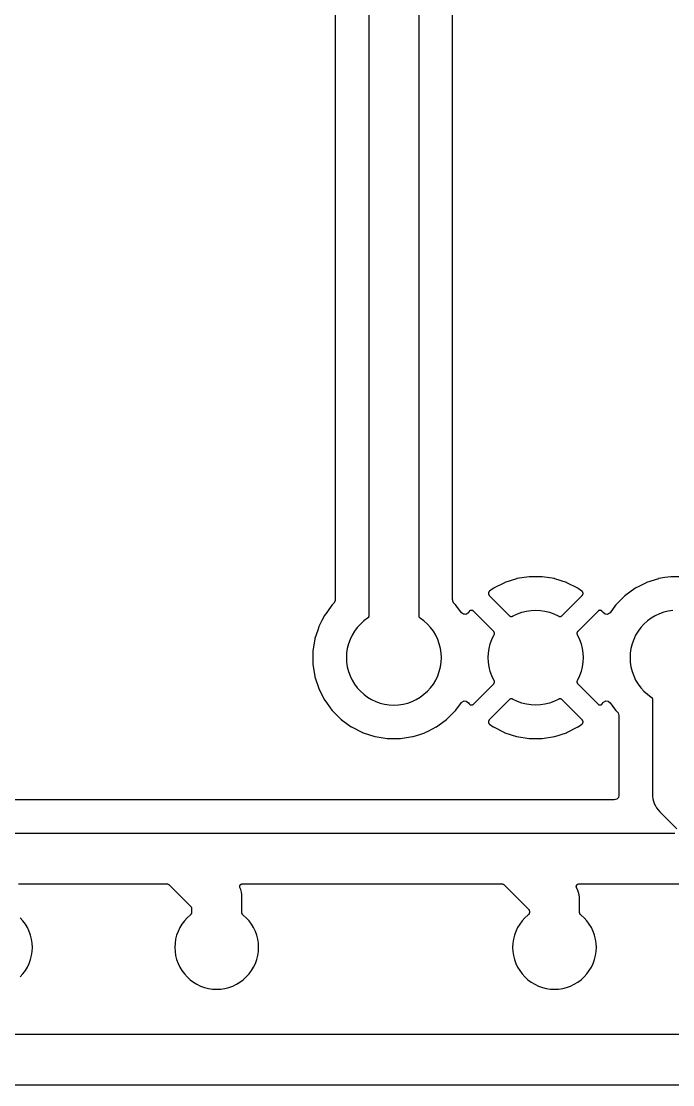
# Model space of a CAD drawing. Header units: metres. Extents: x 46.2 to 140.4, y -137.6 to -43.4.
# Drawn here: x 69.49 to 81.15, y -81.75 to -62.7 of the extents above; entities that cross this region are included whole.
import ezdxf

# ---------------------------------------------------------------- set-up
doc = ezdxf.new("R2010")
doc.units = ezdxf.units.M

msp = doc.modelspace()

# ---------------------------------------------------------------- linework, layer by layer
for points in [[(75.109, -60.141), (75.109, -73.066), (75.108, -73.08), (75.083, -73.126), (75.056, -73.152), (75.055, -73.153), (75.055, -73.154), (75.054, -73.155), (75.053, -73.156), (75.053, -73.156), (75.052, -73.157), (75.051, -73.158), (74.968, -73.273), (74.922, -73.337), (74.921, -73.338), (74.92, -73.339), (74.92, -73.34), (74.919, -73.341), (74.918, -73.342), (74.918, -73.343), (74.918, -73.343), (74.871, -73.435), (74.818, -73.54), (74.817, -73.541), (74.817, -73.541), (74.816, -73.543), (74.816, -73.544), (74.815, -73.545), (74.815, -73.546), (74.815, -73.547), (74.815, -73.547), (74.815, -73.547), (74.815, -73.547), (74.796, -73.605), (74.746, -73.757), (74.746, -73.758), (74.746, -73.758), (74.746, -73.76), (74.745, -73.761), (74.745, -73.762), (74.745, -73.763), (74.745, -73.764), (74.71, -73.982), (74.71, -73.983), (74.71, -73.984), (74.71, -73.985), (74.71, -73.987), (74.71, -73.988), (74.709, -73.989), (74.709, -73.99), (74.709, -74.21), (74.709, -74.211), (74.71, -74.212), (74.71, -74.213), (74.71, -74.215), (74.71, -74.216), (74.71, -74.217), (74.71, -74.218), (74.745, -74.436), (74.745, -74.437), (74.745, -74.438), (74.745, -74.439), (74.746, -74.44), (74.746, -74.442), (74.746, -74.442), (74.746, -74.443), (74.815, -74.653), (74.815, -74.654), (74.815, -74.655), (74.816, -74.656), (74.816, -74.657), (74.817, -74.659), (74.817, -74.659), (74.818, -74.66), (74.918, -74.857), (74.918, -74.858), (74.919, -74.859), (74.92, -74.86), (74.92, -74.861), (74.921, -74.862), (74.922, -74.863), (75.051, -75.042), (75.052, -75.043), (75.052, -75.043), (75.053, -75.044), (75.054, -75.045), (75.055, -75.046), (75.056, -75.047), (75.056, -75.048), (75.212, -75.204), (75.213, -75.204), (75.214, -75.205), (75.215, -75.206), (75.216, -75.207), (75.217, -75.208), (75.217, -75.208), (75.218, -75.209), (75.397, -75.338), (75.398, -75.339), (75.399, -75.34), (75.4, -75.34), (75.401, -75.341), (75.402, -75.342), (75.403, -75.342), (75.403, -75.342), (75.6, -75.442), (75.601, -75.443), (75.601, -75.443), (75.603, -75.444), (75.604, -75.444), (75.605, -75.445), (75.606, -75.445), (75.607, -75.445), (75.817, -75.514), (75.818, -75.514), (75.818, -75.514), (75.82, -75.514), (75.821, -75.515), (75.822, -75.515), (75.823, -75.515), (75.824, -75.515), (76.042, -75.55), (76.043, -75.55), (76.044, -75.55), (76.045, -75.55), (76.047, -75.55), (76.048, -75.55), (76.049, -75.551), (76.05, -75.551), (76.27, -75.551), (76.271, -75.551), (76.272, -75.55), (76.273, -75.55), (76.275, -75.55), (76.276, -75.55), (76.277, -75.55), (76.278, -75.55), (76.496, -75.515), (76.497, -75.515), (76.498, -75.515), (76.499, -75.515), (76.5, -75.514), (76.502, -75.514), (76.502, -75.514), (76.503, -75.514), (76.626, -75.474), (76.713, -75.445), (76.713, -75.445), (76.713, -75.445), (76.713, -75.445), (76.714, -75.445), (76.715, -75.445), (76.716, -75.444), (76.717, -75.444), (76.719, -75.443), (76.719, -75.443), (76.72, -75.442), (76.788, -75.408), (76.917, -75.342), (76.918, -75.342), (76.919, -75.341), (76.92, -75.34), (76.921, -75.34), (76.922, -75.339), (76.923, -75.338), (76.946, -75.322), (77.102, -75.209), (77.103, -75.208), (77.104, -75.207), (77.104, -75.207), (77.105, -75.206), (77.106, -75.205), (77.107, -75.205), (77.108, -75.204), (77.264, -75.048), (77.265, -75.047), (77.266, -75.046), (77.266, -75.045), (77.267, -75.044), (77.267, -75.044), (77.268, -75.043), (77.269, -75.042), (77.369, -74.903), (77.376, -74.896), (77.416, -74.875), (77.456, -74.878), (77.494, -74.908), (77.508, -74.927), (77.509, -74.927), (77.51, -74.928), (77.51, -74.929), (77.511, -74.93), (77.512, -74.931), (77.513, -74.932), (77.514, -74.933), (77.514, -74.934), (77.515, -74.935), (77.516, -74.935), (77.517, -74.936), (77.518, -74.937), (77.519, -74.938), (77.52, -74.938), (77.521, -74.939), (77.522, -74.94), (77.523, -74.94), (77.524, -74.941), (77.525, -74.942), (77.526, -74.942), (77.528, -74.943), (77.529, -74.943), (77.53, -74.944), (77.531, -74.944), (77.532, -74.945), (77.533, -74.945), (77.534, -74.945), (77.536, -74.946), (77.537, -74.946), (77.538, -74.946), (77.539, -74.947), (77.54, -74.947), (77.542, -74.947), (77.543, -74.947), (77.544, -74.947), (77.545, -74.947), (77.546, -74.947), (77.548, -74.947), (77.549, -74.948), (77.55, -74.947), (77.551, -74.947), (77.553, -74.947), (77.554, -74.947), (77.555, -74.947), (77.556, -74.947), (77.557, -74.947), (77.559, -74.947), (77.56, -74.946), (77.561, -74.946), (77.562, -74.946), (77.563, -74.945), (77.565, -74.945), (77.566, -74.945), (77.567, -74.944), (77.568, -74.944), (77.569, -74.943), (77.57, -74.943), (77.571, -74.942), (77.573, -74.942), (77.574, -74.941), (77.575, -74.94), (77.576, -74.94), (77.577, -74.939), (77.578, -74.938), (77.579, -74.938), (77.58, -74.937), (77.581, -74.936), (77.582, -74.935), (77.583, -74.935), (77.583, -74.934), (77.584, -74.933), (77.948, -74.57), (77.948, -74.569), (77.949, -74.568), (77.95, -74.567), (77.951, -74.566), (77.952, -74.565), (77.952, -74.564), (77.953, -74.563), (77.954, -74.562), (77.954, -74.561), (77.955, -74.56), (77.956, -74.559), (77.956, -74.558), (77.957, -74.557), (77.957, -74.556), (77.958, -74.554), (77.958, -74.553), (77.959, -74.552), (77.959, -74.551), (77.96, -74.55), (77.96, -74.549), (77.96, -74.548), (77.961, -74.546), (77.961, -74.545), (77.961, -74.544), (77.962, -74.543), (77.962, -74.542), (77.962, -74.54), (77.962, -74.539), (77.962, -74.538), (77.962, -74.537), (77.962, -74.535), (77.962, -74.534), (77.962, -74.533), (77.962, -74.532), (77.962, -74.531), (77.962, -74.53), (77.962, -74.529), (77.962, -74.527), (77.962, -74.526), (77.961, -74.525), (77.961, -74.524), (77.961, -74.523), (77.961, -74.522), (77.96, -74.521), (77.96, -74.52), (77.96, -74.519), (77.959, -74.518), (77.959, -74.517), (77.959, -74.516), (77.958, -74.515), (77.958, -74.513), (77.957, -74.512), (77.957, -74.511), (77.956, -74.51), (77.956, -74.509), (77.955, -74.509), (77.95, -74.501), (77.915, -74.425), (77.887, -74.347), (77.866, -74.266), (77.854, -74.183), (77.85, -74.1), (77.854, -74.017), (77.866, -73.934), (77.887, -73.853), (77.915, -73.775), (77.95, -73.699), (77.955, -73.691), (77.956, -73.691), (77.956, -73.69), (77.957, -73.689), (77.957, -73.688), (77.958, -73.687), (77.958, -73.685), (77.959, -73.684), (77.959, -73.683), (77.959, -73.682), (77.96, -73.681), (77.96, -73.68), (77.96, -73.679), (77.961, -73.678), (77.961, -73.677), (77.961, -73.676), (77.961, -73.675), (77.962, -73.674), (77.962, -73.673), (77.962, -73.671), (77.962, -73.67), (77.962, -73.669), (77.962, -73.668), (77.962, -73.667), (77.962, -73.666), (77.962, -73.665), (77.962, -73.663), (77.962, -73.662), (77.962, -73.661), (77.962, -73.66), (77.962, -73.658), (77.962, -73.657), (77.961, -73.656), (77.961, -73.655), (77.961, -73.654), (77.96, -73.652), (77.96, -73.651), (77.96, -73.65), (77.959, -73.649), (77.959, -73.648), (77.958, -73.647), (77.958, -73.646), (77.957, -73.644), (77.957, -73.643), (77.956, -73.642), (77.956, -73.641), (77.955, -73.64), (77.954, -73.639), (77.954, -73.638), (77.953, -73.637), (77.952, -73.636), (77.952, -73.635), (77.951, -73.634), (77.95, -73.633), (77.949, -73.632), (77.948, -73.631), (77.948, -73.63), (77.584, -73.267), (77.583, -73.266), (77.583, -73.265), (77.582, -73.265), (77.581, -73.264), (77.58, -73.263), (77.579, -73.262), (77.578, -73.262), (77.577, -73.261), (77.576, -73.26), (77.575, -73.26), (77.574, -73.259), (77.573, -73.258), (77.571, -73.258), (77.57, -73.257), (77.569, -73.257), (77.568, -73.256), (77.567, -73.256), (77.566, -73.255), (77.565, -73.255), (77.563, -73.255), (77.562, -73.254), (77.561, -73.254), (77.56, -73.254), (77.559, -73.253), (77.557, -73.253), (77.556, -73.253), (77.555, -73.253), (77.554, -73.253), (77.553, -73.253), (77.551, -73.253), (77.55, -73.252), (77.549, -73.252), (77.549, -73.252), (77.548, -73.252), (77.547, -73.253), (77.545, -73.253), (77.544, -73.253), (77.543, -73.253), (77.542, -73.253), (77.541, -73.253), (77.54, -73.253), (77.538, -73.254), (77.537, -73.254), (77.536, -73.254), (77.535, -73.254), (77.534, -73.255), (77.533, -73.255), (77.532, -73.256), (77.531, -73.256), (77.529, -73.256), (77.528, -73.257), (77.527, -73.257), (77.526, -73.258), (77.525, -73.258), (77.524, -73.259), (77.523, -73.26), (77.522, -73.26), (77.521, -73.261), (77.52, -73.262), (77.519, -73.262), (77.518, -73.263), (77.517, -73.264), (77.516, -73.264), (77.516, -73.265), (77.515, -73.266), (77.514, -73.267), (77.513, -73.268), (77.512, -73.269), (77.511, -73.269), (77.511, -73.27), (77.51, -73.271), (77.509, -73.272), (77.508, -73.273), (77.491, -73.297), (77.485, -73.304), (77.464, -73.315), (77.464, -73.315), (77.463, -73.316), (77.446, -73.325), (77.427, -73.324), (77.426, -73.324), (77.425, -73.324), (77.405, -73.323), (77.39, -73.311), (77.389, -73.31), (77.388, -73.31), (77.368, -73.295), (77.269, -73.158), (77.268, -73.157), (77.268, -73.157), (77.267, -73.156), (77.266, -73.155), (77.265, -73.154), (77.264, -73.153), (77.264, -73.152), (77.229, -73.118), (77.227, -73.115), (77.226, -73.113), (77.226, -73.113), (77.225, -73.112), (77.225, -73.111), (77.224, -73.109), (77.224, -73.108), (77.224, -73.107), (77.223, -73.106), (77.223, -73.105), (77.222, -73.104), (77.221, -73.103), (77.221, -73.102), (77.22, -73.101), (77.219, -73.1), (77.218, -73.097), (77.217, -73.086), (77.217, -73.085), (77.217, -73.084), (77.216, -73.083), (77.216, -73.082), (77.216, -73.08), (77.216, -73.079), (77.215, -73.078), (77.215, -73.077), (77.211, -73.061), (77.211, -60.708)], [(75.71, -60.241), (75.71, -73.352), (75.71, -73.353), (75.71, -73.354), (75.71, -73.356), (75.709, -73.357), (75.709, -73.358), (75.709, -73.36), (75.709, -73.361), (75.709, -73.362), (75.708, -73.363), (75.708, -73.365), (75.708, -73.366), (75.707, -73.367), (75.707, -73.368), (75.706, -73.37), (75.706, -73.371), (75.706, -73.372), (75.705, -73.373), (75.704, -73.374), (75.704, -73.375), (75.703, -73.377), (75.703, -73.378), (75.702, -73.379), (75.701, -73.38), (75.7, -73.381), (75.7, -73.382), (75.699, -73.383), (75.698, -73.384), (75.697, -73.385), (75.696, -73.386), (75.695, -73.387), (75.694, -73.388), (75.694, -73.389), (75.693, -73.39), (75.692, -73.39), (75.691, -73.391), (75.69, -73.392), (75.621, -73.443), (75.559, -73.499), (75.503, -73.561), (75.453, -73.628), (75.41, -73.699), (75.375, -73.775), (75.347, -73.853), (75.326, -73.934), (75.314, -74.017), (75.31, -74.1), (75.314, -74.183), (75.326, -74.266), (75.347, -74.347), (75.375, -74.425), (75.41, -74.501), (75.453, -74.572), (75.503, -74.639), (75.559, -74.701), (75.621, -74.757), (75.688, -74.807), (75.759, -74.85), (75.835, -74.885), (75.913, -74.913), (75.994, -74.934), (76.077, -74.946), (76.16, -74.95), (76.243, -74.946), (76.326, -74.934), (76.407, -74.913), (76.485, -74.885), (76.561, -74.85), (76.632, -74.807), (76.699, -74.757), (76.761, -74.701), (76.817, -74.639), (76.867, -74.572), (76.91, -74.501), (76.945, -74.425), (76.973, -74.347), (76.994, -74.266), (77.006, -74.183), (77.01, -74.1), (77.006, -74.017), (76.994, -73.934), (76.973, -73.853), (76.945, -73.775), (76.91, -73.699), (76.867, -73.628), (76.817, -73.561), (76.761, -73.499), (76.699, -73.443), (76.63, -73.392), (76.63, -73.391), (76.629, -73.391), (76.628, -73.39), (76.627, -73.389), (76.626, -73.388), (76.625, -73.387), (76.624, -73.387), (76.624, -73.386), (76.623, -73.385), (76.622, -73.384), (76.621, -73.383), (76.621, -73.382), (76.62, -73.381), (76.619, -73.38), (76.619, -73.379), (76.618, -73.378), (76.617, -73.377), (76.617, -73.376), (76.616, -73.375), (76.616, -73.374), (76.615, -73.373), (76.615, -73.372), (76.614, -73.371), (76.614, -73.37), (76.613, -73.369), (76.613, -73.368), (76.613, -73.367), (76.612, -73.366), (76.612, -73.365), (76.612, -73.363), (76.611, -73.362), (76.611, -73.361), (76.611, -73.36), (76.611, -73.359), (76.611, -73.358), (76.61, -73.357), (76.61, -73.355), (76.61, -73.354), (76.61, -73.353), (76.61, -73.352), (76.61, -60.447)], [(81.35, -72.65), (81.13, -72.65), (81.129, -72.65), (81.128, -72.65), (81.127, -72.65), (81.125, -72.65), (81.124, -72.65), (81.123, -72.65), (81.122, -72.65), (81.013, -72.667), (80.904, -72.685), (80.903, -72.685), (80.902, -72.685), (80.901, -72.685), (80.9, -72.686), (80.898, -72.686), (80.898, -72.686), (80.897, -72.686), (80.687, -72.755), (80.687, -72.755), (80.687, -72.755), (80.687, -72.755), (80.686, -72.755), (80.685, -72.755), (80.684, -72.756), (80.683, -72.756), (80.681, -72.757), (80.681, -72.757), (80.68, -72.758), (80.546, -72.826), (80.483, -72.858), (80.482, -72.858), (80.481, -72.859), (80.48, -72.859), (80.479, -72.86), (80.478, -72.861), (80.477, -72.861), (80.477, -72.862), (80.477, -72.862), (80.298, -72.991), (80.297, -72.992), (80.296, -72.993), (80.296, -72.993), (80.295, -72.994), (80.294, -72.994), (80.293, -72.995), (80.292, -72.996), (80.136, -73.152), (80.136, -73.153), (80.135, -73.154), (80.134, -73.155), (80.133, -73.156), (80.132, -73.157), (80.132, -73.157), (80.131, -73.158), (80.031, -73.297), (80.024, -73.304), (79.984, -73.325), (79.944, -73.322), (79.906, -73.292), (79.892, -73.273), (79.891, -73.272), (79.89, -73.271), (79.889, -73.27), (79.889, -73.269), (79.888, -73.269), (79.887, -73.268), (79.886, -73.267), (79.885, -73.266), (79.884, -73.265), (79.884, -73.264), (79.883, -73.264), (79.882, -73.263), (79.881, -73.262), (79.88, -73.262), (79.879, -73.261), (79.878, -73.26), (79.877, -73.26), (79.876, -73.259), (79.875, -73.258), (79.874, -73.258), (79.873, -73.257), (79.872, -73.257), (79.871, -73.256), (79.869, -73.256), (79.868, -73.256), (79.867, -73.255), (79.866, -73.255), (79.865, -73.254), (79.864, -73.254), (79.863, -73.254), (79.862, -73.254), (79.86, -73.253), (79.859, -73.253), (79.858, -73.253), (79.857, -73.253), (79.856, -73.253), (79.855, -73.253), (79.853, -73.253), (79.852, -73.252), (79.851, -73.252), (79.851, -73.252), (79.85, -73.252), (79.849, -73.253), (79.847, -73.253), (79.846, -73.253), (79.845, -73.253), (79.844, -73.253), (79.843, -73.253), (79.841, -73.253), (79.84, -73.254), (79.839, -73.254), (79.838, -73.254), (79.837, -73.255), (79.835, -73.255), (79.834, -73.255), (79.833, -73.256), (79.832, -73.256), (79.831, -73.257), (79.83, -73.257), (79.829, -73.258), (79.827, -73.258), (79.826, -73.259), (79.825, -73.26), (79.824, -73.26), (79.823, -73.261), (79.822, -73.262), (79.821, -73.262), (79.82, -73.263), (79.819, -73.264), (79.818, -73.265), (79.817, -73.265), (79.817, -73.266), (79.816, -73.267), (79.452, -73.63), (79.452, -73.631), (79.451, -73.632), (79.45, -73.633), (79.449, -73.634), (79.448, -73.635), (79.448, -73.636), (79.447, -73.637), (79.446, -73.638), (79.446, -73.639), (79.445, -73.64), (79.444, -73.641), (79.444, -73.642), (79.443, -73.643), (79.443, -73.644), (79.442, -73.646), (79.442, -73.647), (79.441, -73.648), (79.441, -73.649), (79.44, -73.65), (79.44, -73.651), (79.44, -73.652), (79.439, -73.654), (79.439, -73.655), (79.439, -73.656), (79.438, -73.657), (79.438, -73.658), (79.438, -73.66), (79.438, -73.661), (79.438, -73.662), (79.438, -73.663), (79.438, -73.665), (79.438, -73.666), (79.438, -73.667), (79.438, -73.668), (79.438, -73.669), (79.438, -73.67), (79.438, -73.671), (79.438, -73.673), (79.438, -73.674), (79.439, -73.675), (79.439, -73.676), (79.439, -73.677), (79.439, -73.678), (79.44, -73.679), (79.44, -73.68), (79.44, -73.681), (79.441, -73.682), (79.441, -73.683), (79.441, -73.684), (79.442, -73.685), (79.442, -73.687), (79.443, -73.688), (79.443, -73.689), (79.444, -73.69), (79.444, -73.691), (79.445, -73.691), (79.45, -73.699), (79.485, -73.775), (79.513, -73.853), (79.534, -73.934), (79.546, -74.017), (79.55, -74.1), (79.546, -74.183), (79.534, -74.266), (79.513, -74.347), (79.485, -74.425), (79.45, -74.501), (79.445, -74.509), (79.444, -74.509), (79.444, -74.51), (79.443, -74.511), (79.443, -74.512), (79.442, -74.513), (79.442, -74.515), (79.441, -74.516), (79.441, -74.517), (79.441, -74.518), (79.44, -74.519), (79.44, -74.52), (79.44, -74.521), (79.439, -74.522), (79.439, -74.523), (79.439, -74.524), (79.439, -74.525), (79.438, -74.526), (79.438, -74.527), (79.438, -74.529), (79.438, -74.53), (79.438, -74.531), (79.438, -74.532), (79.438, -74.533), (79.438, -74.534), (79.438, -74.535), (79.438, -74.537), (79.438, -74.538), (79.438, -74.539), (79.438, -74.54), (79.438, -74.542), (79.438, -74.543), (79.439, -74.544), (79.439, -74.545), (79.439, -74.546), (79.44, -74.548), (79.44, -74.549), (79.44, -74.55), (79.441, -74.551), (79.441, -74.552), (79.442, -74.553), (79.442, -74.554), (79.443, -74.556), (79.443, -74.557), (79.444, -74.558), (79.444, -74.559), (79.445, -74.56), (79.446, -74.561), (79.446, -74.562), (79.447, -74.563), (79.448, -74.564), (79.448, -74.565), (79.449, -74.566), (79.45, -74.567), (79.451, -74.568), (79.452, -74.569), (79.452, -74.57), (79.816, -74.933), (79.817, -74.934), (79.817, -74.935), (79.818, -74.935), (79.819, -74.936), (79.82, -74.937), (79.821, -74.938), (79.822, -74.938), (79.823, -74.939), (79.824, -74.94), (79.825, -74.94), (79.826, -74.941), (79.827, -74.942), (79.829, -74.942), (79.83, -74.943), (79.831, -74.943), (79.832, -74.944), (79.833, -74.944), (79.834, -74.945), (79.835, -74.945), (79.837, -74.945), (79.838, -74.946), (79.839, -74.946), (79.84, -74.946), (79.841, -74.947), (79.843, -74.947), (79.844, -74.947), (79.845, -74.947), (79.846, -74.947), (79.847, -74.947), (79.849, -74.947), (79.85, -74.947), (79.851, -74.948), (79.852, -74.947), (79.853, -74.947), (79.855, -74.947), (79.856, -74.947), (79.857, -74.947), (79.858, -74.947), (79.859, -74.947), (79.86, -74.947), (79.862, -74.946), (79.863, -74.946), (79.864, -74.946), (79.865, -74.946), (79.866, -74.945), (79.867, -74.945), (79.868, -74.944), (79.869, -74.944), (79.871, -74.944), (79.872, -74.943), (79.873, -74.943), (79.874, -74.942), (79.875, -74.942), (79.876, -74.941), (79.877, -74.94), (79.878, -74.94), (79.879, -74.939), (79.88, -74.938), (79.881, -74.938), (79.882, -74.937), (79.883, -74.936), (79.884, -74.936), (79.884, -74.935), (79.885, -74.934), (79.886, -74.933), (79.887, -74.932), (79.888, -74.931), (79.889, -74.931), (79.889, -74.93), (79.89, -74.929), (79.891, -74.928), (79.892, -74.927), (79.909, -74.903), (79.915, -74.896), (79.955, -74.875), (79.996, -74.878), (80.034, -74.908), (80.131, -75.042), (80.132, -75.043), (80.132, -75.043), (80.133, -75.044), (80.134, -75.045), (80.135, -75.046), (80.136, -75.047), (80.136, -75.048), (80.166, -75.077), (80.175, -75.088), (80.189, -75.139), (80.189, -76.57), (80.182, -76.604), (80.154, -76.636), (80.108, -76.649), (72.399, -76.649), (72.201, -76.649), (72.201, -76.649), (61.901, -76.649)], [(79.456, -72.858), (79.26, -72.758), (79.259, -72.758), (79.258, -72.757), (79.257, -72.757), (79.256, -72.756), (79.255, -72.756), (79.254, -72.755), (79.253, -72.755), (79.043, -72.687), (79.042, -72.687), (79.041, -72.686), (79.04, -72.686), (79.039, -72.686), (79.038, -72.685), (79.037, -72.685), (79.036, -72.685), (78.818, -72.651), (78.817, -72.65), (78.816, -72.65), (78.815, -72.65), (78.813, -72.65), (78.812, -72.65), (78.811, -72.65), (78.81, -72.65), (78.59, -72.65), (78.589, -72.65), (78.588, -72.65), (78.587, -72.65), (78.585, -72.65), (78.584, -72.65), (78.583, -72.65), (78.582, -72.651), (78.364, -72.685), (78.363, -72.685), (78.362, -72.685), (78.361, -72.686), (78.36, -72.686), (78.359, -72.686), (78.358, -72.687), (78.357, -72.687), (78.147, -72.755), (78.146, -72.755), (78.145, -72.756), (78.144, -72.756), (78.143, -72.757), (78.142, -72.757), (78.141, -72.758), (78.14, -72.758), (77.944, -72.858), (77.942, -72.859), (77.941, -72.859), (77.94, -72.86), (77.939, -72.861), (77.938, -72.861), (77.937, -72.862), (77.873, -72.908), (77.872, -72.909), (77.871, -72.91), (77.87, -72.911), (77.869, -72.911), (77.869, -72.912), (77.868, -72.913), (77.867, -72.914), (77.866, -72.915), (77.865, -72.916), (77.864, -72.916), (77.864, -72.917), (77.863, -72.918), (77.862, -72.919), (77.862, -72.92), (77.861, -72.921), (77.86, -72.922), (77.86, -72.923), (77.859, -72.924), (77.858, -72.925), (77.858, -72.926), (77.857, -72.927), (77.857, -72.928), (77.856, -72.929), (77.856, -72.931), (77.856, -72.932), (77.855, -72.933), (77.855, -72.934), (77.854, -72.935), (77.854, -72.936), (77.854, -72.937), (77.854, -72.938), (77.853, -72.94), (77.853, -72.941), (77.853, -72.942), (77.853, -72.943), (77.853, -72.944), (77.853, -72.945), (77.853, -72.947), (77.853, -72.948), (77.852, -72.949), (77.853, -72.95), (77.853, -72.951), (77.853, -72.953), (77.853, -72.954), (77.853, -72.955), (77.853, -72.956), (77.853, -72.957), (77.853, -72.959), (77.854, -72.96), (77.854, -72.961), (77.854, -72.962), (77.855, -72.963), (77.855, -72.965), (77.855, -72.966), (77.856, -72.967), (77.856, -72.968), (77.857, -72.969), (77.857, -72.97), (77.858, -72.971), (77.858, -72.973), (77.859, -72.974), (77.86, -72.975), (77.86, -72.976), (77.861, -72.977), (77.862, -72.978), (77.862, -72.979), (77.863, -72.98), (77.864, -72.981), (77.865, -72.982), (77.865, -72.983), (77.866, -72.983), (77.867, -72.984), (78.23, -73.348), (78.231, -73.348), (78.232, -73.349), (78.233, -73.35), (78.234, -73.351), (78.235, -73.352), (78.236, -73.352), (78.237, -73.353), (78.238, -73.354), (78.239, -73.354), (78.24, -73.355), (78.241, -73.356), (78.242, -73.356), (78.243, -73.357), (78.244, -73.357), (78.246, -73.358), (78.247, -73.358), (78.248, -73.359), (78.249, -73.359), (78.25, -73.36), (78.251, -73.36), (78.252, -73.36), (78.254, -73.361), (78.255, -73.361), (78.256, -73.361), (78.257, -73.362), (78.258, -73.362), (78.26, -73.362), (78.261, -73.362), (78.262, -73.362), (78.263, -73.362), (78.265, -73.362), (78.266, -73.362), (78.267, -73.362), (78.268, -73.362), (78.269, -73.362), (78.27, -73.362), (78.271, -73.362), (78.273, -73.362), (78.274, -73.362), (78.275, -73.361), (78.276, -73.361), (78.277, -73.361), (78.278, -73.361), (78.279, -73.36), (78.28, -73.36), (78.281, -73.36), (78.282, -73.359), (78.283, -73.359), (78.284, -73.359), (78.285, -73.358), (78.287, -73.358), (78.288, -73.357), (78.289, -73.357), (78.29, -73.356), (78.291, -73.356), (78.291, -73.355), (78.299, -73.35), (78.375, -73.315), (78.453, -73.287), (78.534, -73.266), (78.617, -73.254), (78.7, -73.25), (78.783, -73.254), (78.866, -73.266), (78.947, -73.287), (79.025, -73.315), (79.101, -73.35), (79.109, -73.355), (79.109, -73.356), (79.11, -73.356), (79.111, -73.357), (79.112, -73.357), (79.113, -73.358), (79.115, -73.358), (79.116, -73.359), (79.117, -73.359), (79.118, -73.359), (79.119, -73.36), (79.12, -73.36), (79.121, -73.36), (79.122, -73.361), (79.123, -73.361), (79.124, -73.361), (79.125, -73.361), (79.126, -73.362), (79.127, -73.362), (79.129, -73.362), (79.13, -73.362), (79.131, -73.362), (79.132, -73.362), (79.133, -73.362), (79.134, -73.362), (79.135, -73.362), (79.137, -73.362), (79.138, -73.362), (79.139, -73.362), (79.14, -73.362), (79.142, -73.362), (79.143, -73.362), (79.144, -73.361), (79.145, -73.361), (79.146, -73.361), (79.148, -73.36), (79.149, -73.36), (79.15, -73.36), (79.151, -73.359), (79.152, -73.359), (79.153, -73.358), (79.154, -73.358), (79.156, -73.357), (79.157, -73.357), (79.158, -73.356), (79.159, -73.356), (79.16, -73.355), (79.161, -73.354), (79.162, -73.354), (79.163, -73.353), (79.164, -73.352), (79.165, -73.352), (79.166, -73.351), (79.167, -73.35), (79.168, -73.349), (79.169, -73.348), (79.17, -73.348), (79.533, -72.984), (79.534, -72.983), (79.535, -72.983), (79.535, -72.982), (79.536, -72.981), (79.537, -72.98), (79.538, -72.979), (79.538, -72.978), (79.539, -72.977), (79.54, -72.976), (79.54, -72.975), (79.541, -72.974), (79.542, -72.973), (79.542, -72.971), (79.543, -72.97), (79.543, -72.969), (79.544, -72.968), (79.544, -72.967), (79.545, -72.966), (79.545, -72.965), (79.545, -72.963), (79.546, -72.962), (79.546, -72.961), (79.546, -72.96), (79.547, -72.959), (79.547, -72.957), (79.547, -72.956), (79.547, -72.955), (79.547, -72.954), (79.547, -72.953), (79.547, -72.951), (79.548, -72.95), (79.548, -72.949), (79.548, -72.949), (79.548, -72.948), (79.547, -72.947), (79.547, -72.945), (79.547, -72.944), (79.547, -72.943), (79.547, -72.942), (79.547, -72.941), (79.547, -72.94), (79.546, -72.938), (79.546, -72.937), (79.546, -72.936), (79.546, -72.935), (79.545, -72.934), (79.545, -72.933), (79.544, -72.932), (79.544, -72.931), (79.544, -72.929), (79.543, -72.928), (79.543, -72.927), (79.542, -72.926), (79.542, -72.925), (79.541, -72.924), (79.54, -72.923), (79.54, -72.922), (79.539, -72.921), (79.538, -72.92), (79.538, -72.919), (79.537, -72.918), (79.536, -72.917), (79.536, -72.916), (79.535, -72.916), (79.534, -72.915), (79.533, -72.914), (79.532, -72.913), (79.531, -72.912), (79.531, -72.911), (79.53, -72.911), (79.529, -72.91), (79.528, -72.909), (79.527, -72.908), (79.463, -72.862), (79.462, -72.861), (79.461, -72.861), (79.46, -72.86), (79.459, -72.859), (79.458, -72.859), (79.456, -72.858), (79.456, -72.858)], [(81.157, -73.254), (81.074, -73.266), (80.993, -73.287), (80.915, -73.315), (80.839, -73.35), (80.768, -73.393), (80.701, -73.443), (80.639, -73.499), (80.583, -73.561), (80.533, -73.628), (80.49, -73.699), (80.455, -73.775), (80.427, -73.853), (80.406, -73.934), (80.394, -74.017), (80.39, -74.1), (80.394, -74.183), (80.406, -74.266), (80.427, -74.347), (80.455, -74.425), (80.49, -74.501), (80.533, -74.572), (80.583, -74.639), (80.639, -74.701), (80.701, -74.757), (80.77, -74.808), (80.771, -74.809), (80.772, -74.81), (80.773, -74.81), (80.774, -74.811), (80.774, -74.812), (80.775, -74.813), (80.776, -74.814), (80.777, -74.815), (80.778, -74.816), (80.779, -74.817), (80.78, -74.818), (80.78, -74.819), (80.781, -74.82), (80.782, -74.821), (80.783, -74.822), (80.783, -74.823), (80.784, -74.825), (80.784, -74.826), (80.785, -74.827), (80.786, -74.828), (80.786, -74.829), (80.786, -74.83), (80.787, -74.832), (80.787, -74.833), (80.788, -74.834), (80.788, -74.835), (80.788, -74.837), (80.789, -74.838), (80.789, -74.839), (80.789, -74.84), (80.789, -74.842), (80.789, -74.843), (80.79, -74.844), (80.79, -74.846), (80.79, -74.847), (80.79, -74.848), (80.79, -76.539), (80.792, -76.584), (80.798, -76.628), (80.809, -76.671), (80.824, -76.712), (80.843, -76.752), (80.866, -76.79), (80.892, -76.826), (80.922, -76.859), (81.228, -77.164)], [(77.873, -75.292), (77.873, -75.292), (77.937, -75.338), (77.938, -75.339), (77.939, -75.339), (77.94, -75.34), (77.941, -75.341), (77.942, -75.341), (77.944, -75.342), (77.944, -75.342), (78.14, -75.442), (78.141, -75.442), (78.142, -75.443), (78.143, -75.443), (78.144, -75.444), (78.145, -75.444), (78.146, -75.445), (78.147, -75.445), (78.357, -75.513), (78.358, -75.513), (78.359, -75.514), (78.36, -75.514), (78.361, -75.514), (78.362, -75.515), (78.363, -75.515), (78.364, -75.515), (78.582, -75.549), (78.583, -75.55), (78.584, -75.55), (78.585, -75.55), (78.587, -75.55), (78.588, -75.55), (78.589, -75.55), (78.59, -75.55), (78.81, -75.55), (78.811, -75.55), (78.812, -75.55), (78.813, -75.55), (78.815, -75.55), (78.816, -75.55), (78.817, -75.55), (78.818, -75.549), (79.036, -75.515), (79.037, -75.515), (79.038, -75.515), (79.039, -75.514), (79.04, -75.514), (79.041, -75.514), (79.042, -75.513), (79.043, -75.513), (79.253, -75.445), (79.254, -75.445), (79.255, -75.444), (79.256, -75.444), (79.257, -75.443), (79.258, -75.443), (79.259, -75.442), (79.26, -75.442), (79.456, -75.342), (79.456, -75.342), (79.456, -75.342), (79.456, -75.342), (79.456, -75.342), (79.458, -75.341), (79.459, -75.341), (79.46, -75.34), (79.461, -75.339), (79.462, -75.339), (79.463, -75.338), (79.527, -75.292), (79.528, -75.291), (79.529, -75.29), (79.53, -75.289), (79.531, -75.289), (79.531, -75.288), (79.532, -75.287), (79.533, -75.286), (79.534, -75.285), (79.535, -75.284), (79.536, -75.284), (79.536, -75.283), (79.537, -75.282), (79.538, -75.281), (79.538, -75.28), (79.539, -75.279), (79.54, -75.278), (79.54, -75.277), (79.541, -75.276), (79.542, -75.275), (79.542, -75.274), (79.543, -75.273), (79.543, -75.272), (79.544, -75.271), (79.544, -75.269), (79.544, -75.268), (79.545, -75.267), (79.545, -75.266), (79.546, -75.265), (79.546, -75.264), (79.546, -75.263), (79.546, -75.262), (79.547, -75.26), (79.547, -75.259), (79.547, -75.258), (79.547, -75.257), (79.547, -75.256), (79.547, -75.255), (79.547, -75.253), (79.548, -75.252), (79.548, -75.251), (79.548, -75.251), (79.548, -75.25), (79.547, -75.249), (79.547, -75.247), (79.547, -75.246), (79.547, -75.245), (79.547, -75.244), (79.547, -75.243), (79.547, -75.241), (79.546, -75.24), (79.546, -75.239), (79.546, -75.238), (79.545, -75.237), (79.545, -75.235), (79.545, -75.234), (79.544, -75.233), (79.544, -75.232), (79.543, -75.231), (79.543, -75.23), (79.542, -75.229), (79.542, -75.227), (79.541, -75.226), (79.54, -75.225), (79.54, -75.224), (79.539, -75.223), (79.538, -75.222), (79.538, -75.221), (79.537, -75.22), (79.536, -75.219), (79.535, -75.218), (79.535, -75.217), (79.534, -75.217), (79.533, -75.216), (79.17, -74.852), (79.169, -74.852), (79.168, -74.851), (79.167, -74.85), (79.166, -74.849), (79.165, -74.848), (79.164, -74.848), (79.163, -74.847), (79.162, -74.846), (79.161, -74.846), (79.16, -74.845), (79.159, -74.844), (79.158, -74.844), (79.157, -74.843), (79.156, -74.843), (79.154, -74.842), (79.153, -74.842), (79.152, -74.841), (79.151, -74.841), (79.15, -74.84), (79.149, -74.84), (79.148, -74.84), (79.146, -74.839), (79.145, -74.839), (79.144, -74.839), (79.143, -74.838), (79.142, -74.838), (79.14, -74.838), (79.139, -74.838), (79.138, -74.838), (79.137, -74.838), (79.135, -74.838), (79.134, -74.838), (79.133, -74.838), (79.132, -74.838), (79.131, -74.838), (79.13, -74.838), (79.129, -74.838), (79.127, -74.838), (79.126, -74.838), (79.125, -74.839), (79.124, -74.839), (79.123, -74.839), (79.122, -74.839), (79.121, -74.84), (79.12, -74.84), (79.119, -74.84), (79.118, -74.841), (79.117, -74.841), (79.116, -74.841), (79.115, -74.842), (79.113, -74.842), (79.112, -74.843), (79.111, -74.843), (79.11, -74.844), (79.109, -74.844), (79.109, -74.845), (79.101, -74.85), (79.025, -74.885), (78.947, -74.913), (78.866, -74.934), (78.783, -74.946), (78.7, -74.95), (78.617, -74.946), (78.534, -74.934), (78.453, -74.913), (78.375, -74.885), (78.299, -74.85), (78.291, -74.845), (78.291, -74.844), (78.29, -74.844), (78.289, -74.843), (78.288, -74.843), (78.287, -74.842), (78.285, -74.842), (78.284, -74.841), (78.283, -74.841), (78.282, -74.841), (78.281, -74.84), (78.28, -74.84), (78.279, -74.84), (78.278, -74.839), (78.277, -74.839), (78.276, -74.839), (78.275, -74.839), (78.274, -74.838), (78.273, -74.838), (78.271, -74.838), (78.27, -74.838), (78.269, -74.838), (78.268, -74.838), (78.267, -74.838), (78.266, -74.838), (78.265, -74.838), (78.263, -74.838), (78.262, -74.838), (78.261, -74.838), (78.26, -74.838), (78.258, -74.838), (78.257, -74.838), (78.256, -74.839), (78.255, -74.839), (78.254, -74.839), (78.252, -74.84), (78.251, -74.84), (78.25, -74.84), (78.249, -74.841), (78.248, -74.841), (78.247, -74.842), (78.246, -74.842), (78.244, -74.843), (78.243, -74.843), (78.242, -74.844), (78.241, -74.844), (78.24, -74.845), (78.239, -74.846), (78.238, -74.846), (78.237, -74.847), (78.236, -74.848), (78.235, -74.848), (78.234, -74.849), (78.233, -74.85), (78.232, -74.851), (78.231, -74.852), (78.23, -74.852), (77.867, -75.216), (77.866, -75.217), (77.865, -75.217), (77.865, -75.218), (77.864, -75.219), (77.863, -75.22), (77.862, -75.221), (77.862, -75.222), (77.861, -75.223), (77.86, -75.224), (77.86, -75.225), (77.859, -75.226), (77.858, -75.227), (77.858, -75.229), (77.857, -75.23), (77.857, -75.231), (77.856, -75.232), (77.856, -75.233), (77.855, -75.234), (77.855, -75.235), (77.855, -75.237), (77.854, -75.238), (77.854, -75.239), (77.854, -75.24), (77.853, -75.241), (77.853, -75.243), (77.853, -75.244), (77.853, -75.245), (77.853, -75.246), (77.853, -75.247), (77.853, -75.249), (77.853, -75.25), (77.852, -75.251), (77.853, -75.252), (77.853, -75.254), (77.853, -75.255), (77.853, -75.256), (77.853, -75.257), (77.853, -75.258), (77.853, -75.26), (77.853, -75.261), (77.854, -75.262), (77.854, -75.263), (77.854, -75.264), (77.855, -75.266), (77.855, -75.267), (77.855, -75.268), (77.856, -75.269), (77.856, -75.27), (77.857, -75.271), (77.857, -75.272), (77.858, -75.274), (77.858, -75.275), (77.859, -75.276), (77.86, -75.277), (77.86, -75.278), (77.861, -75.279), (77.862, -75.28), (77.862, -75.281), (77.863, -75.282), (77.864, -75.283), (77.865, -75.284), (77.865, -75.285), (77.866, -75.286), (77.867, -75.286), (77.868, -75.287), (77.869, -75.288), (77.87, -75.289), (77.871, -75.29), (77.872, -75.29), (77.873, -75.291), (77.873, -75.292)], [(81.192, -77.25), (62.001, -77.25)], [(69.435, -78.15), (72.093, -78.15), (72.094, -78.15), (72.095, -78.15), (72.096, -78.15), (72.098, -78.15), (72.099, -78.151), (72.1, -78.151), (72.101, -78.151), (72.103, -78.151), (72.104, -78.151), (72.105, -78.152), (72.106, -78.152), (72.107, -78.152), (72.108, -78.153), (72.11, -78.153), (72.111, -78.154), (72.112, -78.154), (72.113, -78.155), (72.114, -78.155), (72.115, -78.156), (72.116, -78.156), (72.117, -78.157), (72.118, -78.157), (72.12, -78.158), (72.121, -78.159), (72.122, -78.159), (72.123, -78.16), (72.124, -78.161), (72.125, -78.162), (72.125, -78.162), (72.126, -78.163), (72.127, -78.164), (72.128, -78.165), (72.522, -78.558), (72.522, -78.559), (72.523, -78.56), (72.524, -78.561), (72.525, -78.562), (72.526, -78.563), (72.526, -78.564), (72.527, -78.565), (72.528, -78.566), (72.528, -78.567), (72.529, -78.568), (72.53, -78.569), (72.53, -78.57), (72.531, -78.571), (72.531, -78.572), (72.532, -78.573), (72.532, -78.574), (72.533, -78.576), (72.533, -78.577), (72.534, -78.578), (72.534, -78.579), (72.534, -78.58), (72.535, -78.581), (72.535, -78.583), (72.535, -78.584), (72.535, -78.585), (72.536, -78.586), (72.536, -78.587), (72.536, -78.589), (72.536, -78.59), (72.536, -78.591), (72.536, -78.592), (72.536, -78.594), (72.536, -78.666), (72.536, -78.667), (72.536, -78.669), (72.536, -78.67), (72.536, -78.671), (72.536, -78.673), (72.536, -78.674), (72.535, -78.675), (72.535, -78.676), (72.535, -78.678), (72.534, -78.679), (72.534, -78.68), (72.534, -78.681), (72.533, -78.683), (72.533, -78.684), (72.532, -78.685), (72.532, -78.686), (72.531, -78.688), (72.531, -78.689), (72.53, -78.69), (72.53, -78.691), (72.529, -78.692), (72.528, -78.693), (72.528, -78.694), (72.527, -78.695), (72.526, -78.696), (72.525, -78.697), (72.524, -78.698), (72.524, -78.699), (72.523, -78.7), (72.522, -78.701), (72.521, -78.702), (72.52, -78.703), (72.519, -78.704), (72.518, -78.705), (72.517, -78.706), (72.516, -78.706), (72.511, -78.71), (72.456, -78.76), (72.407, -78.814), (72.363, -78.873), (72.325, -78.936), (72.294, -79.003), (72.269, -79.072), (72.251, -79.144), (72.24, -79.216), (72.236, -79.29), (72.24, -79.364), (72.251, -79.436), (72.269, -79.508), (72.294, -79.577), (72.325, -79.644), (72.363, -79.707), (72.407, -79.766), (72.456, -79.82), (72.511, -79.87), (72.57, -79.914), (72.633, -79.951), (72.699, -79.983), (72.769, -80.008), (72.84, -80.026), (72.913, -80.036), (72.986, -80.04), (73.06, -80.036), (73.133, -80.026), (73.204, -80.008), (73.273, -79.983), (73.34, -79.951), (73.403, -79.914), (73.462, -79.87), (73.517, -79.82), (73.566, -79.766), (73.61, -79.707), (73.648, -79.644), (73.679, -79.577), (73.704, -79.508), (73.722, -79.436), (73.733, -79.364), (73.736, -79.29), (73.733, -79.216), (73.722, -79.144), (73.704, -79.072), (73.679, -79.003), (73.648, -78.936), (73.61, -78.873), (73.566, -78.814), (73.517, -78.76), (73.462, -78.71), (73.457, -78.706), (73.456, -78.706), (73.455, -78.705), (73.454, -78.704), (73.453, -78.703), (73.452, -78.703), (73.452, -78.702), (73.451, -78.701), (73.45, -78.7), (73.449, -78.699), (73.448, -78.698), (73.448, -78.697), (73.447, -78.697), (73.446, -78.696), (73.446, -78.695), (73.445, -78.694), (73.444, -78.693), (73.444, -78.692), (73.443, -78.691), (73.443, -78.69), (73.442, -78.689), (73.441, -78.688), (73.441, -78.687), (73.441, -78.686), (73.44, -78.684), (73.44, -78.683), (73.439, -78.682), (73.439, -78.681), (73.439, -78.68), (73.438, -78.679), (73.438, -78.678), (73.438, -78.677), (73.438, -78.675), (73.437, -78.674), (73.437, -78.673), (73.437, -78.672), (73.437, -78.671), (73.437, -78.67), (73.437, -78.669), (73.437, -78.667), (73.437, -78.666), (73.437, -78.388), (73.434, -78.342), (73.428, -78.299), (73.417, -78.256), (73.403, -78.217), (73.403, -78.216), (73.402, -78.214), (73.402, -78.213), (73.402, -78.212), (73.402, -78.211), (73.401, -78.21), (73.401, -78.209), (73.401, -78.208), (73.401, -78.207), (73.401, -78.205), (73.401, -78.204), (73.401, -78.203), (73.4, -78.202), (73.4, -78.2), (73.4, -78.199), (73.401, -78.198), (73.401, -78.197), (73.401, -78.195), (73.401, -78.194), (73.401, -78.193), (73.401, -78.192), (73.401, -78.19), (73.402, -78.189), (73.402, -78.188), (73.402, -78.187), (73.403, -78.186), (73.403, -78.185), (73.403, -78.183), (73.404, -78.182), (73.404, -78.181), (73.405, -78.18), (73.405, -78.179), (73.406, -78.178), (73.406, -78.177), (73.407, -78.176), (73.408, -78.175), (73.408, -78.174), (73.409, -78.172), (73.41, -78.171), (73.41, -78.17), (73.411, -78.169), (73.412, -78.169), (73.413, -78.168), (73.413, -78.167), (73.414, -78.166), (73.415, -78.165), (73.416, -78.164), (73.417, -78.163), (73.418, -78.162), (73.419, -78.162), (73.42, -78.161), (73.421, -78.16), (73.422, -78.159), (73.423, -78.159), (73.424, -78.158), (73.425, -78.157), (73.426, -78.157), (73.427, -78.156), (73.428, -78.156), (73.429, -78.155), (73.43, -78.155), (73.431, -78.154), (73.432, -78.154), (73.434, -78.153), (73.435, -78.153), (73.436, -78.152), (73.437, -78.152), (73.438, -78.152), (73.44, -78.151), (73.441, -78.151), (73.442, -78.151), (73.443, -78.151), (73.444, -78.151), (73.446, -78.15), (73.447, -78.15), (73.448, -78.15), (73.449, -78.15), (73.45, -78.15), (78.093, -78.15), (78.094, -78.15), (78.095, -78.15), (78.096, -78.15), (78.098, -78.15), (78.099, -78.151), (78.1, -78.151), (78.101, -78.151), (78.103, -78.151), (78.104, -78.151), (78.105, -78.152), (78.106, -78.152), (78.107, -78.152), (78.108, -78.153), (78.11, -78.153), (78.111, -78.154), (78.112, -78.154), (78.113, -78.155), (78.114, -78.155), (78.115, -78.156), (78.116, -78.156), (78.117, -78.157), (78.118, -78.157), (78.12, -78.158), (78.121, -78.159), (78.122, -78.159), (78.123, -78.16), (78.124, -78.161), (78.125, -78.162), (78.125, -78.162), (78.126, -78.163), (78.127, -78.164), (78.128, -78.165), (78.572, -78.608), (78.572, -78.609), (78.573, -78.61), (78.574, -78.611), (78.575, -78.612), (78.576, -78.613), (78.576, -78.614), (78.577, -78.615), (78.578, -78.616), (78.578, -78.617), (78.579, -78.618), (78.58, -78.619), (78.58, -78.62), (78.581, -78.621), (78.581, -78.622), (78.582, -78.623), (78.582, -78.624), (78.583, -78.626), (78.583, -78.627), (78.584, -78.628), (78.584, -78.629), (78.584, -78.63), (78.585, -78.631), (78.585, -78.633), (78.585, -78.634), (78.585, -78.635), (78.586, -78.636), (78.586, -78.637), (78.586, -78.639), (78.586, -78.64), (78.586, -78.641), (78.586, -78.642), (78.586, -78.644), (78.586, -78.666), (78.586, -78.667), (78.586, -78.669), (78.586, -78.67), (78.586, -78.671), (78.586, -78.673), (78.586, -78.674), (78.585, -78.675), (78.585, -78.676), (78.585, -78.678), (78.584, -78.679), (78.584, -78.68), (78.584, -78.681), (78.583, -78.683), (78.583, -78.684), (78.582, -78.685), (78.582, -78.686), (78.581, -78.688), (78.581, -78.689), (78.58, -78.69), (78.58, -78.691), (78.579, -78.692), (78.578, -78.693), (78.578, -78.694), (78.577, -78.695), (78.576, -78.696), (78.575, -78.697), (78.574, -78.698), (78.574, -78.699), (78.573, -78.7), (78.572, -78.701), (78.571, -78.702), (78.57, -78.703), (78.569, -78.704), (78.568, -78.705), (78.567, -78.706), (78.566, -78.706), (78.561, -78.71), (78.506, -78.76), (78.457, -78.814), (78.413, -78.873), (78.375, -78.936), (78.344, -79.003), (78.319, -79.072), (78.301, -79.144), (78.29, -79.216), (78.286, -79.29), (78.29, -79.364), (78.301, -79.436), (78.319, -79.508), (78.344, -79.577), (78.375, -79.644), (78.413, -79.707), (78.457, -79.766), (78.506, -79.82), (78.561, -79.87), (78.62, -79.914), (78.683, -79.951), (78.749, -79.983), (78.819, -80.008), (78.89, -80.026), (78.963, -80.036), (79.036, -80.04), (79.11, -80.036), (79.183, -80.026), (79.254, -80.008), (79.323, -79.983), (79.39, -79.951), (79.453, -79.914), (79.512, -79.87), (79.567, -79.82), (79.616, -79.766), (79.66, -79.707), (79.698, -79.644), (79.729, -79.577), (79.754, -79.508), (79.772, -79.436), (79.783, -79.364), (79.786, -79.29), (79.783, -79.216), (79.772, -79.144), (79.754, -79.072), (79.729, -79.003), (79.698, -78.936), (79.66, -78.873), (79.616, -78.814), (79.567, -78.76), (79.512, -78.71), (79.507, -78.706), (79.506, -78.706), (79.505, -78.705), (79.504, -78.704), (79.503, -78.703), (79.502, -78.703), (79.502, -78.702), (79.501, -78.701), (79.5, -78.7), (79.499, -78.699), (79.498, -78.698), (79.498, -78.697), (79.497, -78.697), (79.496, -78.696), (79.496, -78.695), (79.495, -78.694), (79.494, -78.693), (79.494, -78.692), (79.493, -78.691), (79.493, -78.69), (79.492, -78.689), (79.491, -78.688), (79.491, -78.687), (79.491, -78.686), (79.49, -78.684), (79.49, -78.683), (79.489, -78.682), (79.489, -78.681), (79.489, -78.68), (79.488, -78.679), (79.488, -78.678), (79.488, -78.677), (79.488, -78.675), (79.487, -78.674), (79.487, -78.673), (79.487, -78.672), (79.487, -78.671), (79.487, -78.67), (79.487, -78.669), (79.487, -78.667), (79.487, -78.666), (79.487, -78.438), (79.484, -78.392), (79.478, -78.349), (79.467, -78.306), (79.452, -78.264), (79.433, -78.223), (79.433, -78.222), (79.432, -78.221), (79.431, -78.22), (79.431, -78.219), (79.43, -78.217), (79.43, -78.216), (79.43, -78.215), (79.429, -78.214), (79.429, -78.212), (79.429, -78.211), (79.428, -78.21), (79.428, -78.208), (79.428, -78.207), (79.428, -78.206), (79.428, -78.204), (79.427, -78.203), (79.427, -78.202), (79.427, -78.2), (79.427, -78.199), (79.427, -78.198), (79.428, -78.197), (79.428, -78.195), (79.428, -78.194), (79.428, -78.193), (79.428, -78.192), (79.428, -78.19), (79.429, -78.189), (79.429, -78.188), (79.429, -78.187), (79.43, -78.186), (79.43, -78.185), (79.43, -78.183), (79.431, -78.182), (79.431, -78.181), (79.432, -78.18), (79.432, -78.179), (79.433, -78.178), (79.433, -78.177), (79.434, -78.176), (79.434, -78.175), (79.435, -78.174), (79.436, -78.172), (79.437, -78.171), (79.437, -78.17), (79.438, -78.169), (79.439, -78.169), (79.44, -78.168), (79.44, -78.167), (79.441, -78.166), (79.442, -78.165), (79.443, -78.164), (79.444, -78.163), (79.445, -78.162), (79.446, -78.162), (79.447, -78.161), (79.448, -78.16), (79.449, -78.159), (79.45, -78.159), (79.451, -78.158), (79.452, -78.157), (79.453, -78.157), (79.454, -78.156), (79.455, -78.156), (79.456, -78.155), (79.457, -78.155), (79.458, -78.154), (79.459, -78.154), (79.461, -78.153), (79.462, -78.153), (79.463, -78.152), (79.464, -78.152), (79.465, -78.152), (79.466, -78.151), (79.468, -78.151), (79.469, -78.151), (79.47, -78.151), (79.471, -78.151), (79.472, -78.15), (79.474, -78.15), (79.475, -78.15), (79.476, -78.15), (79.477, -78.15), (82.193, -78.15)], [(69.467, -79.82), (69.516, -79.766), (69.56, -79.707), (69.598, -79.644), (69.629, -79.577), (69.654, -79.508), (69.672, -79.436), (69.683, -79.364), (69.686, -79.29), (69.683, -79.216), (69.672, -79.144), (69.654, -79.072), (69.629, -79.003), (69.598, -78.936), (69.56, -78.873), (69.516, -78.814), (69.467, -78.76)], [(93.399, -80.85), (60.107, -80.85)], [(59.901, -81.75), (93.193, -81.75)]]:
    msp.add_lwpolyline(points)

doc.saveas('drawing.dxf')
